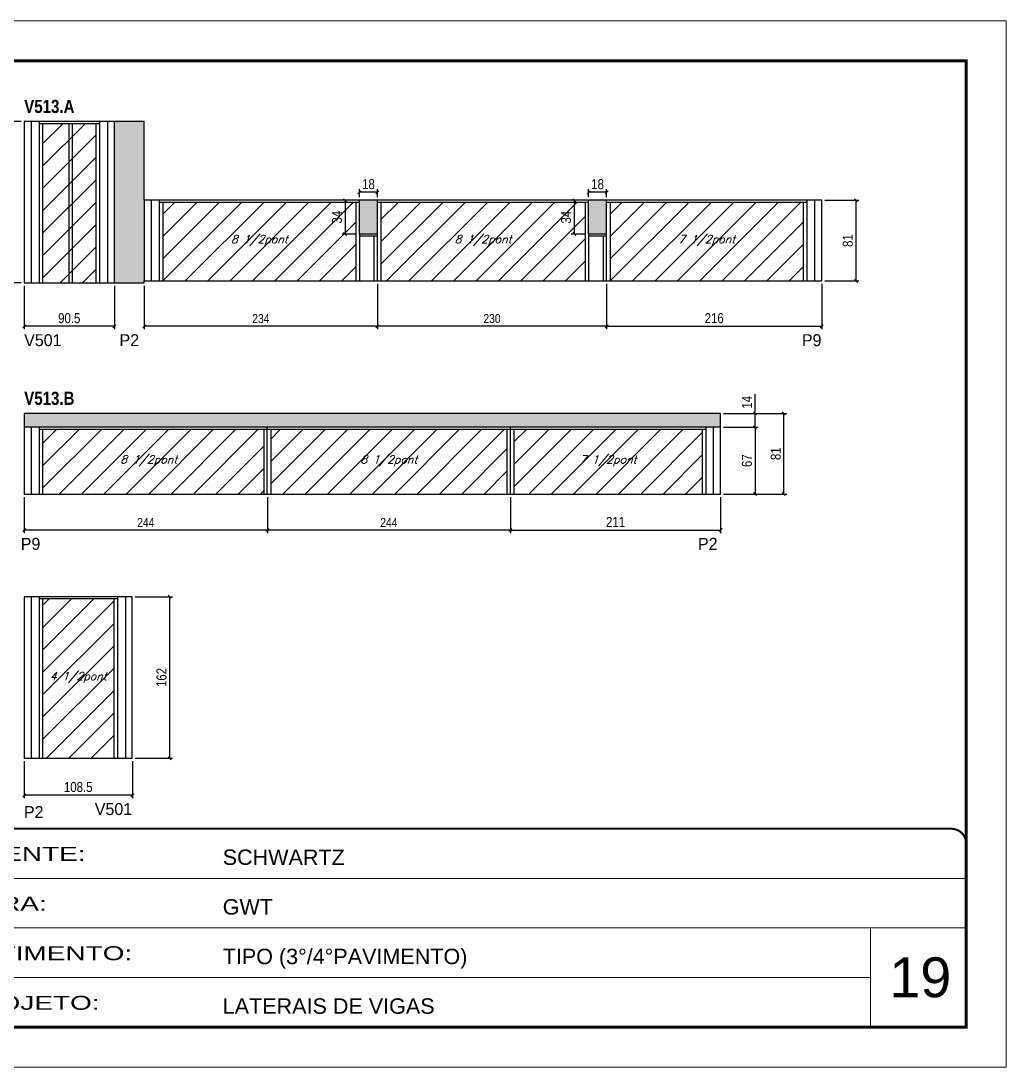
# Model space of a CAD drawing. Extents: x 13154 to 22413, y 1253 to 30260.
# Drawn here: x 16834 to 17823, y 24225 to 25275 of the extents above; entities that cross this region are included whole.
import ezdxf

# ---------------------------------------------------------------- set-up
doc = ezdxf.new("R2010")
doc.units = 0
doc.linetypes.add('CONTINUO', pattern=[0])
doc.linetypes.add('DASHED', pattern=[0.75, 0.5, -0.25])
for name, color, linetype in [('5', 5, 'Continuous'), ('COTA', 241, 'Continuous'), ('NOMENCLATURA', 7, 'Continuous'), ('Painéis', 200, 'Continuous'), ('SARR_2.2x7', 40, 'Continuous'), ('SARR_3.5x7', 81, 'Continuous'), ('texto', 7, 'Continuous')]:
    doc.layers.add(name, color=color, linetype=linetype)
for name, color, linetype, lineweight in [('CARIMBO', 255, 'Continuous', 9), ('Folhas', 255, 'Continuous', 9), ('Hachura', 251, 'Continuous', 9), ('SARRAFO DE PRESSAO', 251, 'DASHED', 9)]:
    doc.layers.add(name, color=color, linetype=linetype, lineweight=lineweight)
doc.styles.add('ARIAL', font='arial.ttf')
doc.styles.add('COTA TECNICA', font='techl___.ttf', dxfattribs={"height": 10})
doc.styles.add('COTA TECNICA-50', font='techl___.ttf', dxfattribs={"height": 9})
doc.styles.add('Romans', font='romans.shx')
doc.styles.add('ROMAS860', font='ROMAS860.SHX')
doc.styles.add('TECNICA', font='techb___.ttf', dxfattribs={"height": 10})
doc.styles.add('Tecnologia', font='')
doc.styles.get('Tecnologia').set_extended_font_data('Forgotten Futurist')
doc.dimstyles.new('COTA PAINEL-50', dxfattribs={"dimtxt": 9, "dimasz": 3, "dimexe": 3, "dimexo": 3, "dimgap": 3, "dimtad": 1, "dimdec": 1, "dimzin": 12, "dimdsep": 46, "dimtxsty": 'COTA TECNICA-50', "dimblk1": 'OBLIQUE', "dimblk2": 'OBLIQUE', "dimsah": 1, "dimcen": 0.9, "dimclrd": 4, "dimclre": 4, "dimclrt": 240, "dimadec": 1, "dimazin": 3, "dimtfac": 1, "dimtdec": 1, "dimtmove": 0, "dimatfit": 3, "dimfxl": 1, "dimtolj": 1, "dimtzin": 12, "dimarcsym": 0})
doc.dimstyles.new('PAINEL', dxfattribs={"dimtxt": 10, "dimasz": 3, "dimexe": 3, "dimexo": 3, "dimgap": 3, "dimtad": 1, "dimdec": 1, "dimzin": 12, "dimdsep": 46, "dimtxsty": 'COTA TECNICA', "dimblk1": 'OBLIQUE', "dimblk2": 'OBLIQUE', "dimsah": 1, "dimcen": 0.9, "dimclrd": 4, "dimclre": 4, "dimclrt": 240, "dimadec": 1, "dimazin": 3, "dimtfac": 1, "dimtdec": 1, "dimtmove": 0, "dimatfit": 3, "dimfxl": 1, "dimtolj": 1, "dimtzin": 12, "dimarcsym": 0})

# ---------------------------------------------------------------- blocks, each defined once
blk = doc.blocks.new('9999999999')
at = {"color": 30, "linetype": 'CONTINUO'}
for p, q in [((98564.6, 34379.6), (99584, 34379.6)), ((98564.6, 34329.8), (99488, 34329.8)), ((99584, 34329.8), (99488, 34329.8)), ((99488, 34329.8), (99488, 34230.2)), ((98564.6, 34280), (99488, 34280))]:
    blk.add_line(p, q, dxfattribs=at)
at = {"color": 30, "linetype": 'CONTINUO', "const_width": 2}
blk.add_lwpolyline([(99584, 34230.2), (99584, 34414.4, 0.414214), (99569, 34429.4), (98229, 34429.4, 0.414214), (98214, 34414.4), (98214, 34245.2, 0.414214), (98229, 34230.2), (99584, 34230.2)], format="xyb", dxfattribs=at)
at = {"layer": 'Folhas'}
blk.add_lwpolyline([(98139, 34190.2), (99624, 34190.2), (99624, 35240.2), (98139, 35240.2)], close=True, dxfattribs=at)
at = {"layer": 'Folhas', "color": 30, "const_width": 3}
blk.add_lwpolyline([(98214, 34230.2), (99584, 34230.2), (99584, 35200.2), (98214, 35200.2)], close=True, dxfattribs=at)
at = {"color": 7, "linetype": 'Continuous', "ltscale": 5, "style": 'ARIAL'}
for s, height, p in [('SCHWARTZ', 15.48, (98837.7, 34393.1)), ('GWT', 15.48, (98837.7, 34343.3)), ('TIPO (3°/4°PAVIMENTO)', 15.483, (98837.7, 34293.5)), ('LATERAIS DE VIGAS', 15.483, (98837.7, 34243.7))]:
    blk.add_text(s, height=height, dxfattribs=at).set_placement(p)
at = {"layer": 'Folhas', "color": 7, "style": 'Tecnologia', "width": 1.5}
for s, p in [('CLIENTE:', (98573.7, 34397.2)), ('OBRA:', (98573.7, 34347.3)), ('PAVIMENTO:', (98573.7, 34297.5)), ('PROJETO:', (98573.7, 34247.7))]:
    blk.add_text(s, height=14, dxfattribs=at).set_placement(p)
blk = doc.blocks.new('_Oblique')
at = {"color": 0, "linetype": 'ByBlock', "lineweight": -2}
blk.add_line((-0.5, -0.5), (0.5, 0.5), dxfattribs=at)
blk = doc.blocks.new('*D432')
at = {"layer": 'COTA', "color": 4, "linetype": 'ByBlock', "lineweight": -2, "transparency": 16777216}
for p, q in [((17191.9, 25010.9), (17191.9, 24965.4)), ((17421.9, 25010.9), (17421.9, 24965.4)), ((17421.9, 24968.4), (17191.9, 24968.4))]:
    blk.add_line(p, q, dxfattribs=at)
at = {"layer": 'Defpoints', "color": 0, "linetype": 'ByBlock', "transparency": 16777216}
for p in [(17191.9, 25013.9), (17421.9, 25013.9), (17191.9, 24968.4)]:
    blk.add_point(p, dxfattribs=at)
at = {"layer": 'COTA', "color": 4, "linetype": 'ByBlock', "lineweight": -2, "transparency": 16777216, "xscale": 3, "yscale": 3, "zscale": 3, "rotation": 180}
blk.add_blockref('_Oblique', (17191.9, 24968.4), dxfattribs=at)
at = {"layer": 'COTA', "color": 4, "linetype": 'ByBlock', "lineweight": -2, "transparency": 16777216, "xscale": 3, "yscale": 3, "zscale": 3}
blk.add_blockref('_Oblique', (17421.9, 24968.4), dxfattribs=at)
at = {"layer": 'COTA', "color": 240, "linetype": 'ByBlock', "transparency": 16777216, "insert": (17306.9, 24976.1), "char_height": 9, "attachment_point": 5, "style": 'COTA TECNICA-50'}
blk.add_mtext('\\A1;230', dxfattribs=at)
blk = doc.blocks.new('*D437')
at = {"layer": 'COTA', "color": 4, "linetype": 'ByBlock', "lineweight": -2, "transparency": 16777216}
for p, q in [((16957.9, 25008.9), (16957.9, 24965.4)), ((17191.9, 25010.9), (17191.9, 24965.4)), ((17191.9, 24968.4), (16957.9, 24968.4))]:
    blk.add_line(p, q, dxfattribs=at)
at = {"layer": 'Defpoints', "color": 0, "linetype": 'ByBlock', "transparency": 16777216}
for p in [(16957.9, 25011.9), (17191.9, 25013.9), (16957.9, 24968.4)]:
    blk.add_point(p, dxfattribs=at)
at = {"layer": 'COTA', "color": 4, "linetype": 'ByBlock', "lineweight": -2, "transparency": 16777216, "xscale": 3, "yscale": 3, "zscale": 3, "rotation": 180}
blk.add_blockref('_Oblique', (16957.9, 24968.4), dxfattribs=at)
at = {"layer": 'COTA', "color": 4, "linetype": 'ByBlock', "lineweight": -2, "transparency": 16777216, "xscale": 3, "yscale": 3, "zscale": 3}
blk.add_blockref('_Oblique', (17191.9, 24968.4), dxfattribs=at)
at = {"layer": 'COTA', "color": 240, "linetype": 'ByBlock', "transparency": 16777216, "insert": (17074.9, 24976.1), "char_height": 9, "attachment_point": 5, "style": 'COTA TECNICA-50'}
blk.add_mtext('\\A1;234', dxfattribs=at)
blk = doc.blocks.new('*D438')
at = {"layer": 'COTA', "color": 4, "linetype": 'ByBlock', "lineweight": -2, "transparency": 16777216}
for p, q in [((17421.9, 25010.9), (17421.9, 24965.4)), ((17637.9, 25010.9), (17637.9, 24965.4)), ((17421.9, 24968.4), (17637.9, 24968.4))]:
    blk.add_line(p, q, dxfattribs=at)
at = {"layer": 'Defpoints', "color": 0, "linetype": 'ByBlock', "transparency": 16777216}
for p in [(17421.9, 25013.9), (17637.9, 25013.9), (17637.9, 24968.4)]:
    blk.add_point(p, dxfattribs=at)
at = {"layer": 'COTA', "color": 4, "linetype": 'ByBlock', "lineweight": -2, "transparency": 16777216, "xscale": 3, "yscale": 3, "zscale": 3, "rotation": 180}
blk.add_blockref('_Oblique', (17421.9, 24968.4), dxfattribs=at)
at = {"layer": 'COTA', "color": 4, "linetype": 'ByBlock', "lineweight": -2, "transparency": 16777216, "xscale": 3, "yscale": 3, "zscale": 3}
blk.add_blockref('_Oblique', (17637.9, 24968.4), dxfattribs=at)
at = {"layer": 'COTA', "color": 240, "linetype": 'ByBlock', "transparency": 16777216, "insert": (17529.9, 24976.5), "char_height": 10, "attachment_point": 5, "style": 'COTA TECNICA'}
blk.add_mtext('\\A1;216', dxfattribs=at)
blk = doc.blocks.new('*D439')
at = {"layer": 'COTA', "color": 4, "linetype": 'ByBlock', "lineweight": -2, "transparency": 16777216}
for p, q in [((17640.9, 25094.9), (17675.1, 25094.9)), ((17672.1, 25094.9), (17672.1, 25013.9)), ((17640.9, 25013.9), (17675.1, 25013.9))]:
    blk.add_line(p, q, dxfattribs=at)
at = {"layer": 'Defpoints', "color": 0, "linetype": 'ByBlock', "transparency": 16777216}
for p in [(17637.9, 25094.9), (17637.9, 25013.9), (17672.1, 25013.9)]:
    blk.add_point(p, dxfattribs=at)
at = {"layer": 'COTA', "color": 4, "linetype": 'ByBlock', "lineweight": -2, "transparency": 16777216, "xscale": 3, "yscale": 3, "zscale": 3}
for p, rotation in [((17672.1, 25094.9), 90), ((17672.1, 25013.9), 270)]:
    blk.add_blockref('_Oblique', p, dxfattribs=dict(at, rotation=rotation))
at = {"layer": 'COTA', "color": 240, "linetype": 'ByBlock', "transparency": 16777216, "insert": (17664, 25054.4), "char_height": 10, "attachment_point": 5, "rotation": 90, "style": 'COTA TECNICA'}
blk.add_mtext('\\A1;81', dxfattribs=at)
blk = doc.blocks.new('*D440')
at = {"layer": 'COTA', "color": 4, "linetype": 'ByBlock', "lineweight": -2, "transparency": 16777216}
for p, q in [((17170.9, 25094.9), (17156.5, 25094.9)), ((17159.5, 25094.9), (17159.5, 25060.9)), ((17170.9, 25060.9), (17156.5, 25060.9))]:
    blk.add_line(p, q, dxfattribs=at)
at = {"layer": 'Defpoints', "color": 0, "linetype": 'ByBlock', "transparency": 16777216}
for p in [(17173.9, 25094.9), (17159.5, 25060.9), (17173.9, 25060.9)]:
    blk.add_point(p, dxfattribs=at)
at = {"layer": 'COTA', "color": 4, "linetype": 'ByBlock', "lineweight": -2, "transparency": 16777216, "xscale": 3, "yscale": 3, "zscale": 3}
for p, rotation in [((17159.5, 25094.9), 90), ((17159.5, 25060.9), 270)]:
    blk.add_blockref('_Oblique', p, dxfattribs=dict(at, rotation=rotation))
at = {"layer": 'COTA', "color": 240, "linetype": 'ByBlock', "transparency": 16777216, "insert": (17151.3, 25077.9), "char_height": 10, "attachment_point": 5, "rotation": 90, "style": 'COTA TECNICA'}
blk.add_mtext('\\A1;34', dxfattribs=at)
blk = doc.blocks.new('*D441')
at = {"layer": 'COTA', "color": 4, "linetype": 'ByBlock', "lineweight": -2, "transparency": 16777216}
for p, q in [((17173.9, 25097.9), (17173.9, 25105.9)), ((17191.9, 25097.9), (17191.9, 25105.9)), ((17191.9, 25102.9), (17173.9, 25102.9))]:
    blk.add_line(p, q, dxfattribs=at)
at = {"layer": 'Defpoints', "color": 0, "linetype": 'ByBlock', "transparency": 16777216}
for p in [(17173.9, 25102.9), (17173.9, 25094.9), (17191.9, 25094.9)]:
    blk.add_point(p, dxfattribs=at)
at = {"layer": 'COTA', "color": 4, "linetype": 'ByBlock', "lineweight": -2, "transparency": 16777216, "xscale": 3, "yscale": 3, "zscale": 3, "rotation": 180}
blk.add_blockref('_Oblique', (17173.9, 25102.9), dxfattribs=at)
at = {"layer": 'COTA', "color": 4, "linetype": 'ByBlock', "lineweight": -2, "transparency": 16777216, "xscale": 3, "yscale": 3, "zscale": 3}
blk.add_blockref('_Oblique', (17191.9, 25102.9), dxfattribs=at)
at = {"layer": 'COTA', "color": 240, "linetype": 'ByBlock', "transparency": 16777216, "insert": (17182.9, 25111), "char_height": 10, "attachment_point": 5, "style": 'COTA TECNICA'}
blk.add_mtext('\\A1;18', dxfattribs=at)
blk = doc.blocks.new('*D433')
at = {"layer": 'COTA', "color": 4, "linetype": 'ByBlock', "lineweight": -2, "transparency": 16777216}
for p, q in [((17400.9, 25094.9), (17386.5, 25094.9)), ((17389.5, 25094.9), (17389.5, 25060.9)), ((17400.9, 25060.9), (17386.5, 25060.9))]:
    blk.add_line(p, q, dxfattribs=at)
at = {"layer": 'Defpoints', "color": 0, "linetype": 'ByBlock', "transparency": 16777216}
for p in [(17403.9, 25094.9), (17389.5, 25060.9), (17403.9, 25060.9)]:
    blk.add_point(p, dxfattribs=at)
at = {"layer": 'COTA', "color": 4, "linetype": 'ByBlock', "lineweight": -2, "transparency": 16777216, "xscale": 3, "yscale": 3, "zscale": 3}
for p, rotation in [((17389.5, 25094.9), 90), ((17389.5, 25060.9), 270)]:
    blk.add_blockref('_Oblique', p, dxfattribs=dict(at, rotation=rotation))
at = {"layer": 'COTA', "color": 240, "linetype": 'ByBlock', "transparency": 16777216, "insert": (17381.3, 25077.9), "char_height": 10, "attachment_point": 5, "rotation": 90, "style": 'COTA TECNICA'}
blk.add_mtext('\\A1;34', dxfattribs=at)
blk = doc.blocks.new('*D442')
at = {"layer": 'COTA', "color": 4, "linetype": 'ByBlock', "lineweight": -2, "transparency": 16777216}
for p, q in [((17403.9, 25097.9), (17403.9, 25105.9)), ((17421.9, 25097.9), (17421.9, 25105.9)), ((17421.9, 25102.9), (17403.9, 25102.9))]:
    blk.add_line(p, q, dxfattribs=at)
at = {"layer": 'Defpoints', "color": 0, "linetype": 'ByBlock', "transparency": 16777216}
for p in [(17403.9, 25102.9), (17403.9, 25094.9), (17421.9, 25094.9)]:
    blk.add_point(p, dxfattribs=at)
at = {"layer": 'COTA', "color": 4, "linetype": 'ByBlock', "lineweight": -2, "transparency": 16777216, "xscale": 3, "yscale": 3, "zscale": 3, "rotation": 180}
blk.add_blockref('_Oblique', (17403.9, 25102.9), dxfattribs=at)
at = {"layer": 'COTA', "color": 4, "linetype": 'ByBlock', "lineweight": -2, "transparency": 16777216, "xscale": 3, "yscale": 3, "zscale": 3}
blk.add_blockref('_Oblique', (17421.9, 25102.9), dxfattribs=at)
at = {"layer": 'COTA', "color": 240, "linetype": 'ByBlock', "transparency": 16777216, "insert": (17412.9, 25111), "char_height": 10, "attachment_point": 5, "style": 'COTA TECNICA'}
blk.add_mtext('\\A1;18', dxfattribs=at)
blk = doc.blocks.new('*D434')
at = {"layer": 'COTA', "color": 4, "linetype": 'ByBlock', "lineweight": -2, "transparency": 16777216}
for p, q in [((17081.4, 24797), (17081.4, 24760.9)), ((17325.4, 24797), (17325.4, 24760.9)), ((17325.4, 24763.9), (17081.4, 24763.9))]:
    blk.add_line(p, q, dxfattribs=at)
at = {"layer": 'Defpoints', "color": 0, "linetype": 'ByBlock', "transparency": 16777216}
for p in [(17081.4, 24800), (17325.4, 24800), (17081.4, 24763.9)]:
    blk.add_point(p, dxfattribs=at)
at = {"layer": 'COTA', "color": 4, "linetype": 'ByBlock', "lineweight": -2, "transparency": 16777216, "xscale": 3, "yscale": 3, "zscale": 3, "rotation": 180}
blk.add_blockref('_Oblique', (17081.4, 24763.9), dxfattribs=at)
at = {"layer": 'COTA', "color": 4, "linetype": 'ByBlock', "lineweight": -2, "transparency": 16777216, "xscale": 3, "yscale": 3, "zscale": 3}
blk.add_blockref('_Oblique', (17325.4, 24763.9), dxfattribs=at)
at = {"layer": 'COTA', "color": 240, "linetype": 'ByBlock', "transparency": 16777216, "insert": (17203.4, 24771.5), "char_height": 9, "attachment_point": 5, "style": 'COTA TECNICA-50'}
blk.add_mtext('\\A1;244', dxfattribs=at)
blk = doc.blocks.new('*D443')
at = {"layer": 'COTA', "color": 4, "linetype": 'ByBlock', "lineweight": -2, "transparency": 16777216}
for p, q in [((16837.4, 24797), (16837.4, 24760.9)), ((17081.4, 24797), (17081.4, 24760.9)), ((17081.4, 24763.9), (16837.4, 24763.9))]:
    blk.add_line(p, q, dxfattribs=at)
at = {"layer": 'Defpoints', "color": 0, "linetype": 'ByBlock', "transparency": 16777216}
for p in [(16837.4, 24800), (17081.4, 24800), (16837.4, 24763.9)]:
    blk.add_point(p, dxfattribs=at)
at = {"layer": 'COTA', "color": 4, "linetype": 'ByBlock', "lineweight": -2, "transparency": 16777216, "xscale": 3, "yscale": 3, "zscale": 3, "rotation": 180}
blk.add_blockref('_Oblique', (16837.4, 24763.9), dxfattribs=at)
at = {"layer": 'COTA', "color": 4, "linetype": 'ByBlock', "lineweight": -2, "transparency": 16777216, "xscale": 3, "yscale": 3, "zscale": 3}
blk.add_blockref('_Oblique', (17081.4, 24763.9), dxfattribs=at)
at = {"layer": 'COTA', "color": 240, "linetype": 'ByBlock', "transparency": 16777216, "insert": (16959.4, 24771.5), "char_height": 9, "attachment_point": 5, "style": 'COTA TECNICA-50'}
blk.add_mtext('\\A1;244', dxfattribs=at)
blk = doc.blocks.new('*D444')
at = {"layer": 'COTA', "color": 4, "linetype": 'ByBlock', "lineweight": -2, "transparency": 16777216}
for p, q in [((17325.4, 24797), (17325.4, 24760.9)), ((17536.4, 24797), (17536.4, 24760.9)), ((17325.4, 24763.9), (17536.4, 24763.9))]:
    blk.add_line(p, q, dxfattribs=at)
at = {"layer": 'Defpoints', "color": 0, "linetype": 'ByBlock', "transparency": 16777216}
for p in [(17325.4, 24800), (17536.4, 24800), (17536.4, 24763.9)]:
    blk.add_point(p, dxfattribs=at)
at = {"layer": 'COTA', "color": 4, "linetype": 'ByBlock', "lineweight": -2, "transparency": 16777216, "xscale": 3, "yscale": 3, "zscale": 3, "rotation": 180}
blk.add_blockref('_Oblique', (17325.4, 24763.9), dxfattribs=at)
at = {"layer": 'COTA', "color": 4, "linetype": 'ByBlock', "lineweight": -2, "transparency": 16777216, "xscale": 3, "yscale": 3, "zscale": 3}
blk.add_blockref('_Oblique', (17536.4, 24763.9), dxfattribs=at)
at = {"layer": 'COTA', "color": 240, "linetype": 'ByBlock', "transparency": 16777216, "insert": (17430.9, 24772), "char_height": 10, "attachment_point": 5, "style": 'COTA TECNICA'}
blk.add_mtext('\\A1;211', dxfattribs=at)
blk = doc.blocks.new('*D445')
at = {"layer": 'COTA', "color": 4, "linetype": 'ByBlock', "lineweight": -2, "transparency": 16777216}
for p, q in [((17539.4, 24881), (17602.8, 24881)), ((17599.8, 24800), (17599.8, 24881)), ((17539.4, 24800), (17602.8, 24800))]:
    blk.add_line(p, q, dxfattribs=at)
at = {"layer": 'Defpoints', "color": 0, "linetype": 'ByBlock', "transparency": 16777216}
for p in [(17536.4, 24881), (17599.8, 24881), (17536.4, 24800)]:
    blk.add_point(p, dxfattribs=at)
at = {"layer": 'COTA', "color": 4, "linetype": 'ByBlock', "lineweight": -2, "transparency": 16777216, "xscale": 3, "yscale": 3, "zscale": 3}
for p, rotation in [((17599.8, 24881), 90), ((17599.8, 24800), 270)]:
    blk.add_blockref('_Oblique', p, dxfattribs=dict(at, rotation=rotation))
at = {"layer": 'COTA', "color": 240, "linetype": 'ByBlock', "transparency": 16777216, "insert": (17591.7, 24840.5), "char_height": 10, "attachment_point": 5, "rotation": 90, "style": 'COTA TECNICA'}
blk.add_mtext('\\A1;81', dxfattribs=at)
blk = doc.blocks.new('*D446')
at = {"layer": 'COTA', "color": 4, "lineweight": -2, "transparency": 16777216}
for p, q in [((16834.4, 25173.9), (16805.9, 25173.9)), ((16808.9, 25173.9), (16808.9, 25011.9)), ((16834.4, 25011.9), (16805.9, 25011.9))]:
    blk.add_line(p, q, dxfattribs=at)
at = {"layer": 'Defpoints', "color": 0, "transparency": 16777216}
for p in [(16837.4, 25173.9), (16808.9, 25011.9), (16837.4, 25011.9)]:
    blk.add_point(p, dxfattribs=at)
at = {"layer": 'COTA', "color": 4, "lineweight": -2, "transparency": 16777216, "xscale": 3, "yscale": 3, "zscale": 3}
for p, rotation in [((16808.9, 25173.9), 90), ((16808.9, 25011.9), 270)]:
    blk.add_blockref('_Oblique', p, dxfattribs=dict(at, rotation=rotation))
at = {"layer": 'COTA', "color": 240, "transparency": 16777216, "insert": (16800.8, 25092.9), "char_height": 10, "attachment_point": 5, "rotation": 90, "style": 'COTA TECNICA'}
blk.add_mtext('\\A1;162', dxfattribs=at)
blk = doc.blocks.new('*D447')
at = {"layer": 'COTA', "color": 4, "lineweight": -2, "transparency": 16777216}
for p, q in [((16837.4, 25008.9), (16837.4, 24965.4)), ((16927.9, 25008.9), (16927.9, 24965.4)), ((16927.9, 24968.4), (16837.4, 24968.4))]:
    blk.add_line(p, q, dxfattribs=at)
at = {"layer": 'Defpoints', "color": 0, "transparency": 16777216}
for p in [(16837.4, 25011.9), (16927.9, 25011.9), (16837.4, 24968.4)]:
    blk.add_point(p, dxfattribs=at)
at = {"layer": 'COTA', "color": 4, "lineweight": -2, "transparency": 16777216, "xscale": 3, "yscale": 3, "zscale": 3, "rotation": 180}
blk.add_blockref('_Oblique', (16837.4, 24968.4), dxfattribs=at)
at = {"layer": 'COTA', "color": 4, "lineweight": -2, "transparency": 16777216, "xscale": 3, "yscale": 3, "zscale": 3}
blk.add_blockref('_Oblique', (16927.9, 24968.4), dxfattribs=at)
at = {"layer": 'COTA', "color": 240, "transparency": 16777216, "insert": (16882.6, 24976.5), "char_height": 10, "attachment_point": 5, "style": 'COTA TECNICA'}
blk.add_mtext('\\A1;90.5', dxfattribs=at)
blk = doc.blocks.new('*D448')
at = {"layer": 'COTA', "color": 4, "lineweight": -2, "transparency": 16777216}
for p, q in [((17539.4, 24867), (17573.9, 24867)), ((17570.9, 24867), (17570.9, 24800)), ((17539.4, 24800), (17573.9, 24800))]:
    blk.add_line(p, q, dxfattribs=at)
at = {"layer": 'Defpoints', "color": 0, "transparency": 16777216}
for p in [(17536.4, 24867), (17536.4, 24800), (17570.9, 24800)]:
    blk.add_point(p, dxfattribs=at)
at = {"layer": 'COTA', "color": 4, "lineweight": -2, "transparency": 16777216, "xscale": 3, "yscale": 3, "zscale": 3}
for p, rotation in [((17570.9, 24867), 90), ((17570.9, 24800), 270)]:
    blk.add_blockref('_Oblique', p, dxfattribs=dict(at, rotation=rotation))
at = {"layer": 'COTA', "color": 240, "transparency": 16777216, "insert": (17562.8, 24833.5), "char_height": 10, "attachment_point": 5, "rotation": 90, "style": 'COTA TECNICA'}
blk.add_mtext('\\A1;67', dxfattribs=at)
blk = doc.blocks.new('*D449')
at = {"layer": 'COTA', "color": 4, "lineweight": -2, "transparency": 16777216}
for p, q in [((17570.9, 24881), (17570.9, 24900.1)), ((17539.4, 24881), (17573.9, 24881)), ((17570.9, 24867), (17570.9, 24881)), ((17539.4, 24867), (17573.9, 24867))]:
    blk.add_line(p, q, dxfattribs=at)
at = {"layer": 'Defpoints', "color": 0, "transparency": 16777216}
for p in [(17536.4, 24881), (17570.9, 24881), (17536.4, 24867)]:
    blk.add_point(p, dxfattribs=at)
at = {"layer": 'COTA', "color": 4, "lineweight": -2, "transparency": 16777216, "xscale": 3, "yscale": 3, "zscale": 3}
for p, rotation in [((17570.9, 24881), 90), ((17570.9, 24867), 270)]:
    blk.add_blockref('_Oblique', p, dxfattribs=dict(at, rotation=rotation))
at = {"layer": 'COTA', "color": 240, "transparency": 16777216, "insert": (17562.8, 24892.1), "char_height": 10, "attachment_point": 5, "rotation": 90, "style": 'COTA TECNICA'}
blk.add_mtext('\\A1;14', dxfattribs=at)
blk = doc.blocks.new('*D451')
at = {"layer": 'COTA', "color": 4, "lineweight": -2, "transparency": 16777216}
for p, q in [((16948.9, 24696.9), (16986.3, 24696.9)), ((16983.3, 24696.9), (16983.3, 24534.9)), ((16948.9, 24534.9), (16986.3, 24534.9))]:
    blk.add_line(p, q, dxfattribs=at)
at = {"layer": 'Defpoints', "color": 0, "transparency": 16777216}
for p in [(16945.9, 24696.9), (16945.9, 24534.9), (16983.3, 24534.9)]:
    blk.add_point(p, dxfattribs=at)
at = {"layer": 'COTA', "color": 4, "lineweight": -2, "transparency": 16777216, "xscale": 3, "yscale": 3, "zscale": 3}
for p, rotation in [((16983.3, 24696.9), 90), ((16983.3, 24534.9), 270)]:
    blk.add_blockref('_Oblique', p, dxfattribs=dict(at, rotation=rotation))
at = {"layer": 'COTA', "color": 240, "transparency": 16777216, "insert": (16975.2, 24615.9), "char_height": 10, "attachment_point": 5, "rotation": 90, "style": 'COTA TECNICA'}
blk.add_mtext('\\A1;162', dxfattribs=at)
blk = doc.blocks.new('*D452')
at = {"layer": 'COTA', "color": 4, "lineweight": -2, "transparency": 16777216}
for p, q in [((16837.4, 24531.9), (16837.4, 24494.7)), ((16945.9, 24531.9), (16945.9, 24494.7)), ((16945.9, 24497.7), (16837.4, 24497.7))]:
    blk.add_line(p, q, dxfattribs=at)
at = {"layer": 'Defpoints', "color": 0, "transparency": 16777216}
for p in [(16837.4, 24534.9), (16945.9, 24534.9), (16837.4, 24497.7)]:
    blk.add_point(p, dxfattribs=at)
at = {"layer": 'COTA', "color": 4, "lineweight": -2, "transparency": 16777216, "xscale": 3, "yscale": 3, "zscale": 3, "rotation": 180}
blk.add_blockref('_Oblique', (16837.4, 24497.7), dxfattribs=at)
at = {"layer": 'COTA', "color": 4, "lineweight": -2, "transparency": 16777216, "xscale": 3, "yscale": 3, "zscale": 3}
blk.add_blockref('_Oblique', (16945.9, 24497.7), dxfattribs=at)
at = {"layer": 'COTA', "color": 240, "transparency": 16777216, "insert": (16891.6, 24505.9), "char_height": 10, "attachment_point": 5, "style": 'COTA TECNICA'}
blk.add_mtext('\\A1;108.5', dxfattribs=at)

msp = doc.modelspace()

# ---------------------------------------------------------------- hatches: boundary and pattern name
at = {"layer": 'COTA'}
h = msp.add_hatch(dxfattribs=at)
h.set_pattern_fill('AR-CONC', color=256, scale=0.03)
h.set_pattern_definition([(50, (29.093, 17.9884), (5.4655401, -0.47817257), [0.5715, -6.2865]), (355, (29.093, 17.9884), (-1.0573026, 5.7317054), [0.4572, -5.0292175]), (100.451445, (29.5483, 17.9486), (4.4082374, 5.2535326), [0.4857003, -5.3427073]), (46.1842, (29.093, 19.5124), (8.1323712, -1.2612698), [0.85725, -9.42975]), (96.635558, (29.7705, 19.407), (7.122124, 7.4227837), [0.7285507, -8.0140682]), (351.18415, (29.093, 19.5124), (7.122124, 7.4227837), [0.685799, -7.543792]), (21, (29.855, 19.1314), (4.54843174, -3.06795595), [0.5715, -6.2865]), (326, (29.855, 19.1314), (1.8540609, 5.525639), [0.4572, -5.0292]), (71.451445, (30.234, 18.876), (6.4024926, 2.4576831), [0.4857003, -5.3426981]), (37.5, (29.0929, 17.9884), (0.0926581, 2.53665117), [0, -4.96824, 0, -5.1054, 0, -5.04825]), (7.5, (29.0929, 17.9884), (2.00458988, 3.00541724), [0, -2.91084, 0, -4.85394, 0, -1.92405]), (327.5, (27.3936, 17.9884), (4.06771786, -0.17186232), [0, -1.905, 0, -5.9436, 0, -7.8867]), (317.5, (26.6316, 17.9884), (4.44387544, 0.76279473), [0, -2.4765, 0, -3.94716, 0, -5.6007])])
h.paths.add_polyline_path([(16927.88, 25011.95), (16957.88, 25011.95), (16957.88, 25013.95), (16957.88, 25094.95), (16957.88, 25173.95), (16927.88, 25173.95)])
at = {"layer": 'COTA', "linetype": 'ByBlock'}
h = msp.add_hatch(dxfattribs=at)
h.set_pattern_fill('AR-CONC', color=256, scale=0.03)
h.set_pattern_definition([(50, (-115763.374, -5448.5097), (5.46554007, -0.47817257), [0.5715, -6.2865]), (355, (-115763.374, -5448.5097), (-1.05730264, 5.73170536), [0.4572, -5.02921753]), (100.4514447, (-115762.9186, -5448.5495), (4.40823741, 5.25353256), [0.48570026, -5.34270734]), (46.1842, (-115763.374, -5446.986), (8.13237123, -1.26126984), [0.85725, -9.42975]), (96.6355576, (-115762.6964, -5447.091), (7.122124, 7.42278374), [0.7285507, -8.01406824]), (351.184151, (-115763.374, -5446.986), (7.122124, 7.42278374), [0.685799, -7.54379196]), (21, (-115762.612, -5447.3667), (4.54843174, -3.06795595), [0.5715, -6.2865]), (326, (-115762.612, -5447.3667), (1.85406085, 5.52563898), [0.4572, -5.0292]), (71.451445, (-115762.233, -5447.6223), (6.40249258, 2.45768307), [0.48570026, -5.34269813]), (37.5, (-115763.3741, -5448.5097), (0.092658098, 2.536651166), [0, -4.96824, 0, -5.1054, 0, -5.04825]), (7.5, (-115763.374, -5448.5097), (2.004589875, 3.005417245), [0, -2.91084, 0, -4.85394, 0, -1.92405]), (327.5, (-115765.0734, -5448.5097), (4.067717855, -0.17186232), [0, -1.905, 0, -5.9436, 0, -7.8867]), (317.5, (-115765.8354, -5448.5097), (4.44387544, 0.76279473), [0, -2.4765, 0, -3.94716, 0, -5.6007])])
h.paths.add_polyline_path([(17191.88, 25094.95), (17173.88, 25094.95), (17173.88, 25060.95), (17191.88, 25060.95)])
h.paths.add_polyline_path([(17421.88, 25094.95), (17403.88, 25094.95), (17403.88, 25060.95), (17421.88, 25060.95)])
at = {"layer": 'COTA'}
h = msp.add_hatch(dxfattribs=at)
h.set_pattern_fill('AR-CONC', color=256, scale=0.03)
h.set_pattern_definition([(50, (29.093, 53.9654), (5.4655401, -0.47817257), [0.5715, -6.2865]), (355, (29.093, 53.9654), (-1.0573026, 5.7317054), [0.4572, -5.0292175]), (100.451445, (29.5483, 53.9256), (4.4082374, 5.2535326), [0.4857003, -5.3427073]), (46.1842, (29.093, 55.4894), (8.1323712, -1.2612698), [0.85725, -9.42975]), (96.635558, (29.7705, 55.384), (7.122124, 7.4227837), [0.7285507, -8.0140682]), (351.18415, (29.093, 55.489), (7.122124, 7.4227837), [0.685799, -7.543792]), (21, (29.855, 55.1084), (4.54843174, -3.06795595), [0.5715, -6.2865]), (326, (29.855, 55.1084), (1.8540609, 5.525639), [0.4572, -5.0292]), (71.451445, (30.234, 54.853), (6.4024926, 2.4576831), [0.4857003, -5.3426981]), (37.5, (29.0929, 53.9654), (0.0926581, 2.53665117), [0, -4.96824, 0, -5.1054, 0, -5.04825]), (7.5, (29.0929, 53.9654), (2.00458988, 3.00541724), [0, -2.91084, 0, -4.85394, 0, -1.92405]), (327.5, (27.3936, 53.9654), (4.06771786, -0.17186232), [0, -1.905, 0, -5.9436, 0, -7.8867]), (317.5, (26.6316, 53.9654), (4.44387544, 0.76279473), [0, -2.4765, 0, -3.94716, 0, -5.6007])])
h.paths.add_polyline_path([(17536.38, 24866.99), (17536.38, 24880.99), (16837.38, 24880.99), (16837.38, 24866.99)])
at = {"layer": 'Hachura', "linetype": 'ByBlock'}
h = msp.add_hatch(dxfattribs=at)
h.set_pattern_fill('ANSI31', color=256, scale=5)
h.set_pattern_definition([(45, (29.093, 17.988), (-11.22532, 11.22532), [])])
h.paths.add_polyline_path([(16855.88, 25011.95), (16882.06, 25011.95), (16882.06, 25171.75), (16855.88, 25171.75)])
h.paths.add_polyline_path([(16885.56, 25011.95), (16909.38, 25011.95), (16909.38, 25171.75), (16885.56, 25171.75)])
h.paths.add_polyline_path([(16882.06, 25011.95), (16885.56, 25011.95), (16885.56, 25171.75), (16882.06, 25171.75)])
h = msp.add_hatch(dxfattribs=at)
h.set_pattern_fill('ANSI31', color=256, scale=5)
h.paths.add_polyline_path([(17170.38, 25013.95), (17170.38, 25092.75), (16976.38, 25092.75), (16976.38, 25013.95)])
h.paths.add_polyline_path([(17400.38, 25013.95), (17400.38, 25092.75), (17195.38, 25092.75), (17195.38, 25013.95)])
h.paths.add_polyline_path([(17619.38, 25013.95), (17619.38, 25092.75), (17425.38, 25092.75), (17425.38, 25013.95)])
h = msp.add_hatch(dxfattribs=at)
h.set_pattern_fill('ANSI31', color=256, scale=5)
h.set_pattern_definition([(45, (29.093, 53.965), (-11.22532, 11.22532), [])])
h.paths.add_polyline_path([(16855.88, 24864.79), (16855.88, 24799.99), (17077.88, 24799.99), (17077.88, 24864.79)])
h.paths.add_polyline_path([(17321.88, 24799.99), (17321.88, 24864.79), (17084.88, 24864.79), (17084.88, 24799.99)])
h.paths.add_polyline_path([(17328.88, 24864.79), (17328.88, 24799.99), (17517.88, 24799.99), (17517.88, 24864.79)])
h = msp.add_hatch(dxfattribs=at)
h.set_pattern_fill('ANSI31', color=256, scale=5)
h.set_pattern_definition([(45, (29.093, 3.681), (-11.22532, 11.22532), [])])
h.paths.add_polyline_path([(16855.88, 24534.95), (16927.38, 24534.95), (16927.38, 24694.75), (16855.88, 24694.75)])

# ---------------------------------------------------------------- linework, layer by layer
at = {"layer": 'COTA'}
for p, q in [((16957.88, 25173.95), (16927.88, 25173.95)), ((16957.88, 25094.95), (16957.88, 25173.95)), ((16927.88, 25011.95), (16957.88, 25011.95)), ((16957.88, 25011.95), (16957.88, 25013.95)), ((17536.38, 24866.99), (17536.38, 24880.99))]:
    msp.add_line(p, q, dxfattribs=at)
at = {"layer": 'COTA', "linetype": 'ByBlock'}
for p, q in [((17191.88, 25094.95), (17173.88, 25094.95)), ((17421.88, 25094.95), (17403.88, 25094.95)), ((17536.38, 24880.99), (16837.38, 24880.99)), ((16837.38, 24880.99), (16837.38, 24866.99)), ((17521.38, 24866.99), (17521.38, 24799.99))]:
    msp.add_line(p, q, dxfattribs=at)
at = {"layer": 'Painéis', "linetype": 'Continuous'}
for p, q in [((16927.88, 25173.95), (16837.38, 25173.95)), ((16837.38, 25173.95), (16837.38, 25011.95)), ((16927.88, 25011.95), (16927.88, 25173.95)), ((16957.88, 25094.95), (16957.88, 25013.95)), ((17173.88, 25094.95), (16957.88, 25094.95)), ((17173.88, 25060.95), (17173.88, 25094.95)), ((17403.88, 25094.95), (17191.88, 25094.95)), ((17191.88, 25013.95), (17191.88, 25094.95)), ((17403.88, 25060.95), (17403.88, 25094.95)), ((17421.88, 25013.95), (17421.88, 25094.95)), ((17637.88, 25094.95), (17421.88, 25094.95)), ((17637.88, 25013.95), (17637.88, 25094.95)), ((17191.88, 25060.95), (17173.88, 25060.95)), ((17421.88, 25060.95), (17403.88, 25060.95)), ((16837.38, 25011.95), (16927.88, 25011.95)), ((16957.88, 25013.95), (17637.88, 25013.95)), ((16837.38, 24866.99), (16837.38, 24799.99)), ((17536.38, 24866.99), (16837.38, 24866.99)), ((17081.38, 24799.99), (17081.38, 24866.99)), ((17325.38, 24799.99), (17325.38, 24866.99)), ((17536.38, 24799.99), (17536.38, 24866.99)), ((16837.38, 24799.99), (17536.38, 24799.99)), ((16945.88, 24696.95), (16837.38, 24696.95)), ((16837.38, 24696.95), (16837.38, 24534.95)), ((16945.88, 24534.95), (16945.88, 24696.95)), ((16837.38, 24534.95), (16945.88, 24534.95))]:
    msp.add_line(p, q, dxfattribs=at)
at = {"layer": 'SARR_2.2x7', "linetype": 'Continuous'}
for p, q in [((16844.38, 25173.95), (16844.38, 25011.95)), ((16912.88, 25171.75), (16852.38, 25171.75)), ((16920.88, 25173.95), (16920.88, 25011.95)), ((16964.88, 25094.95), (16964.88, 25013.95)), ((17173.88, 25092.75), (16972.88, 25092.75)), ((17403.88, 25092.75), (17191.88, 25092.75)), ((17622.88, 25092.75), (17421.88, 25092.75)), ((17630.88, 25013.95), (17630.88, 25094.95)), ((17191.88, 25058.75), (17173.88, 25058.75)), ((17421.88, 25058.75), (17403.88, 25058.75)), ((16844.38, 24866.99), (16844.38, 24799.99)), ((17081.38, 24864.79), (16852.38, 24864.79)), ((17325.38, 24864.79), (17081.38, 24864.79)), ((17521.38, 24864.79), (17325.38, 24864.79)), ((17529.38, 24799.99), (17529.38, 24866.99)), ((16844.38, 24696.95), (16844.38, 24534.95)), ((16938.88, 24696.95), (16938.88, 24534.95)), ((16930.88, 24694.75), (16852.38, 24694.75))]:
    msp.add_line(p, q, dxfattribs=at)
at = {"layer": 'SARR_3.5x7'}
for p, q in [((16852.38, 25173.95), (16852.38, 25011.95)), ((16855.88, 25171.75), (16855.88, 25011.95)), ((16882.06, 25171.75), (16882.06, 25011.95)), ((16885.56, 25171.75), (16885.56, 25011.95)), ((16909.38, 25171.75), (16909.38, 25011.95)), ((16912.88, 25173.95), (16912.88, 25011.95)), ((16972.88, 25094.95), (16972.88, 25013.95)), ((16976.38, 25092.75), (16976.38, 25013.95)), ((17170.38, 25092.75), (17170.38, 25013.95)), ((17195.38, 25092.75), (17195.38, 25013.95)), ((17400.38, 25092.75), (17400.38, 25013.95)), ((17425.38, 25092.75), (17425.38, 25013.95)), ((17619.38, 25092.75), (17619.38, 25013.95)), ((17622.88, 25094.95), (17622.88, 25013.95)), ((17173.88, 25060.95), (17173.88, 25013.95)), ((17188.38, 25058.75), (17188.38, 25013.95)), ((17403.88, 25060.95), (17403.88, 25013.95)), ((17418.38, 25058.75), (17418.38, 25013.95)), ((16852.38, 24866.99), (16852.38, 24799.99)), ((16855.88, 24864.79), (16855.88, 24799.99)), ((17077.88, 24864.79), (17077.88, 24799.99)), ((17084.88, 24864.79), (17084.88, 24799.99)), ((17321.88, 24864.79), (17321.88, 24799.99)), ((17328.88, 24864.79), (17328.88, 24799.99)), ((17517.88, 24864.79), (17517.88, 24799.99)), ((16852.38, 24696.95), (16852.38, 24534.95)), ((16930.88, 24696.95), (16930.88, 24534.95)), ((16855.88, 24694.75), (16855.88, 24534.95)), ((16927.38, 24694.75), (16927.38, 24534.95))]:
    msp.add_line(p, q, dxfattribs=at)

# ---------------------------------------------------------------- block references
at = {"layer": 'SARRAFO DE PRESSAO', "color": 6, "linetype": 'ByBlock'}
msp.add_blockref('9999999999', (-81801.1, -9965.33), dxfattribs=at)

# ---------------------------------------------------------------- texts
at = {"layer": '5', "linetype": 'Continuous', "style": 'ROMAS860'}
for s, p in [('V501', (16837.34, 24948.47)), ('P2', (16933.03, 24948.47)), ('P9', (17617.94, 24948.47)), ('P9', (16833.95, 24744.01)), ('P2', (17513.66, 24744.01)), ('P2', (16837.09, 24474.84)), ('V501', (16908.24, 24477.84))]:
    msp.add_text(s, height=12, rotation=359.99996, dxfattribs=at).set_placement(p)
at = {"layer": 'CARIMBO', "style": 'ARIAL'}
msp.add_text('19', height=40, dxfattribs=at).set_placement((17705.74, 24295.02))
at = {"layer": 'NOMENCLATURA', "style": 'TECNICA'}
for s, p in [('V513.A', (16837.38, 25182.47)), ('V513.B', (16837.38, 24889.51))]:
    msp.add_text(s, height=13.2, dxfattribs=at).set_placement(p)
at = {"layer": 'texto', "color": 2, "char_height": 8, "attachment_point": 5, "style": 'Romans'}
for s, insert in [('{\\Q19;\\C256;8 1/2pont}', (17073.38, 25054.45)), ('{\\Q19;\\C256;8 1/2pont}', (17297.88, 25054.45)), ('{\\Q19;\\C256;7 1/2pont}', (17522.38, 25054.45)), ('{\\Q19;\\C256;8 1/2pont}', (16962.38, 24833.49)), ('{\\Q19;\\C256;8 1/2pont}', (17203.38, 24833.49)), ('{\\Q19;\\C256;7 1/2pont}', (17423.38, 24833.49)), ('{\\Q19;\\C256;4 1/2pont}', (16891.63, 24615.95))]:
    msp.add_mtext(s, dxfattribs=dict(at, insert=insert))

# ---------------------------------------------------------------- dimensions: what is measured, and where the dimension line sits
at = {"layer": 'COTA'}
for base, p1, p2, picture, middle in [((16808.89, 25011.95), (16837.38, 25173.95), (16837.38, 25011.95), '*D446', (16800.79, 25092.95)), ((17570.89, 24880.99), (17536.38, 24866.99), (17536.38, 24880.99), '*D449', (17562.82, 24892.05)), ((17570.89, 24799.99), (17536.38, 24866.99), (17536.38, 24799.99), '*D448', (17562.79, 24833.49)), ((16983.31, 24534.95), (16945.88, 24696.95), (16945.88, 24534.95), '*D451', (16975.2, 24615.95))]:
    dim = msp.add_linear_dim(base=base, p1=p1, p2=p2, angle=90, dimstyle='PAINEL', dxfattribs=at)
    dim.commit()
    dim.dimension.update_dxf_attribs({"geometry": picture, "text_midpoint": middle})
at = {"layer": 'COTA', "linetype": 'ByBlock'}
for base, p1, p2, picture, middle in [((17173.88, 25102.9), (17191.88, 25094.95), (17173.88, 25094.95), '*D441', (17182.88, 25110.99)), ((17403.88, 25102.9), (17421.88, 25094.95), (17403.88, 25094.95), '*D442', (17412.88, 25110.99)), ((17637.88, 24968.37), (17421.88, 25013.95), (17637.88, 25013.95), '*D438', (17529.88, 24976.47)), ((17536.38, 24763.91), (17325.38, 24799.99), (17536.38, 24799.99), '*D444', (17430.88, 24771.96))]:
    dim = msp.add_linear_dim(base=base, p1=p1, p2=p2, dimstyle='PAINEL', dxfattribs=at)
    dim.commit()
    dim.dimension.update_dxf_attribs({"geometry": picture, "text_midpoint": middle})
for base, p1, p2, picture, middle in [((17159.48, 25060.95), (17173.88, 25094.95), (17173.88, 25060.95), '*D440', (17151.26, 25077.95)), ((17389.48, 25060.95), (17403.88, 25094.95), (17403.88, 25060.95), '*D433', (17381.26, 25077.95)), ((17672.07, 25013.95), (17637.88, 25094.95), (17637.88, 25013.95), '*D439', (17663.98, 25054.45)), ((17599.83, 24880.99), (17536.38, 24799.99), (17536.38, 24880.99), '*D445', (17591.73, 24840.49))]:
    dim = msp.add_linear_dim(base=base, p1=p1, p2=p2, angle=90, dimstyle='PAINEL', dxfattribs=at)
    dim.commit()
    dim.dimension.update_dxf_attribs({"geometry": picture, "text_midpoint": middle})
at = {"layer": 'COTA'}
for base, p1, p2, picture, middle in [((16837.38, 24968.37), (16927.88, 25011.95), (16837.38, 25011.95), '*D447', (16882.63, 24976.5)), ((16837.38, 24497.74), (16945.88, 24534.95), (16837.38, 24534.95), '*D452', (16891.63, 24505.87))]:
    dim = msp.add_linear_dim(base=base, p1=p1, p2=p2, dimstyle='PAINEL', dxfattribs=at)
    dim.commit()
    dim.dimension.update_dxf_attribs({"geometry": picture, "text_midpoint": middle})
at = {"layer": 'COTA', "linetype": 'ByBlock'}
for base, p1, p2, picture, middle in [((16957.88, 24968.37), (17191.88, 25013.95), (16957.88, 25011.95), '*D437', (17074.88, 24976.06)), ((16837.38, 24763.91), (17081.38, 24799.99), (16837.38, 24799.99), '*D443', (16959.38, 24771.47))]:
    dim = msp.add_linear_dim(base=base, p1=p1, p2=p2, angle=180, dimstyle='COTA PAINEL-50', override={"dimarcsym": 1}, dxfattribs=at)
    dim.commit()
    dim.dimension.update_dxf_attribs({"geometry": picture, "text_midpoint": middle})
for base, p1, p2, picture, middle in [((17191.88, 24968.37), (17421.88, 25013.95), (17191.88, 25013.95), '*D432', (17306.88, 24976.06)), ((17081.38, 24763.91), (17325.38, 24799.99), (17081.38, 24799.99), '*D434', (17203.38, 24771.47))]:
    dim = msp.add_linear_dim(base=base, p1=p1, p2=p2, dimstyle='COTA PAINEL-50', override={"dimarcsym": 1}, dxfattribs=at)
    dim.commit()
    dim.dimension.update_dxf_attribs({"geometry": picture, "text_midpoint": middle})

doc.saveas('drawing.dxf')
